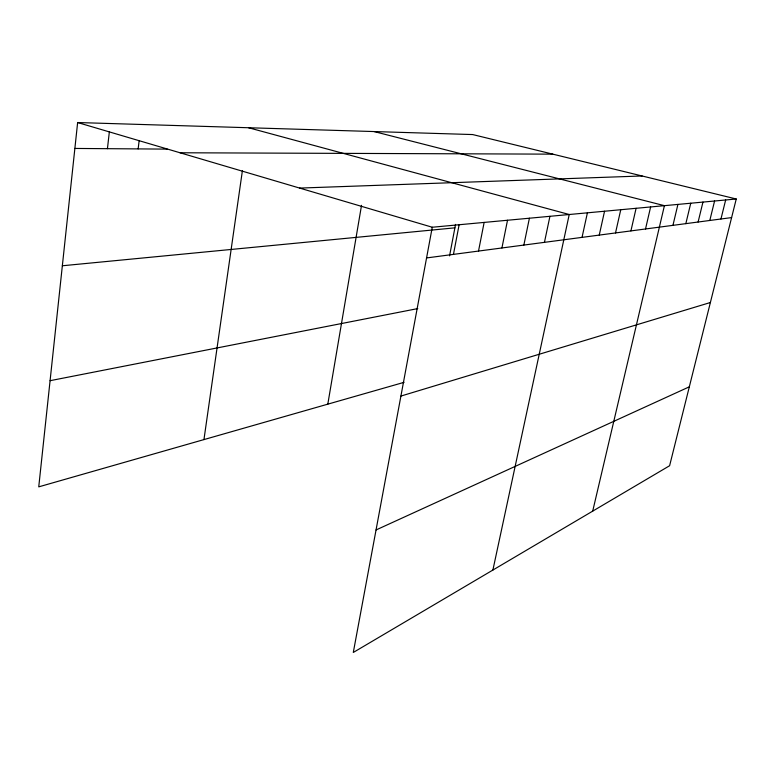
<?xml version="1.0" encoding="UTF-8"?>
<svg xmlns="http://www.w3.org/2000/svg" width="775" height="775" viewBox="0 0 775 775"><rect width="100%" height="100%" fill="white"/><g stroke="black" fill="none" stroke-linecap="round" stroke-linejoin="round"><path stroke-width="1.16" d="M736.25 198.991L432.266 227.24L353.293 652.463L669.61 465.727L736.25 198.991L472.682 134.559L77.636 122.537L38.75 486.855L404.066 382.337M107.434 148.684L109.343 131.915M138.153 148.897L139.132 140.759M203.951 439.59L242.41 170.616M327.806 404.153L361.528 205.336M449.558 255.876L455.555 224.401M453.452 254.384L459.12 224.74M478.514 251.071L484.142 222.415M501.929 247.971L507.518 220.245M523.861 245.065L529.403 218.211M544.447 242.343L549.93 216.303M492.89 570.051L569.228 214.51L248.542 127.739M582.044 237.373L587.402 212.825M599.249 235.096L604.548 211.226M615.515 232.946L620.756 209.725M630.918 230.911L636.091 208.301M645.517 228.974L650.622 206.944M592.71 511.122L664.417 205.666L374.044 131.556M672.942 225.351L677.922 204.406M685.836 223.646L690.748 203.215M698.11 222.018L702.954 202.081M709.803 220.468L714.579 201.006M720.953 218.996L725.662 199.969M376.04 529.964L689.324 386.822M400.917 396.064L710.384 302.512M50.084 380.69L417.773 308.586M426.57 257.939L731.6 217.591M62.349 265.767L454.896 227.84M299.625 188.083L642.117 175.973M180.042 152.772L552.788 154.148M74.875 148.442L167.177 149.11M77.636 122.537L432.266 227.24"/></g></svg>
